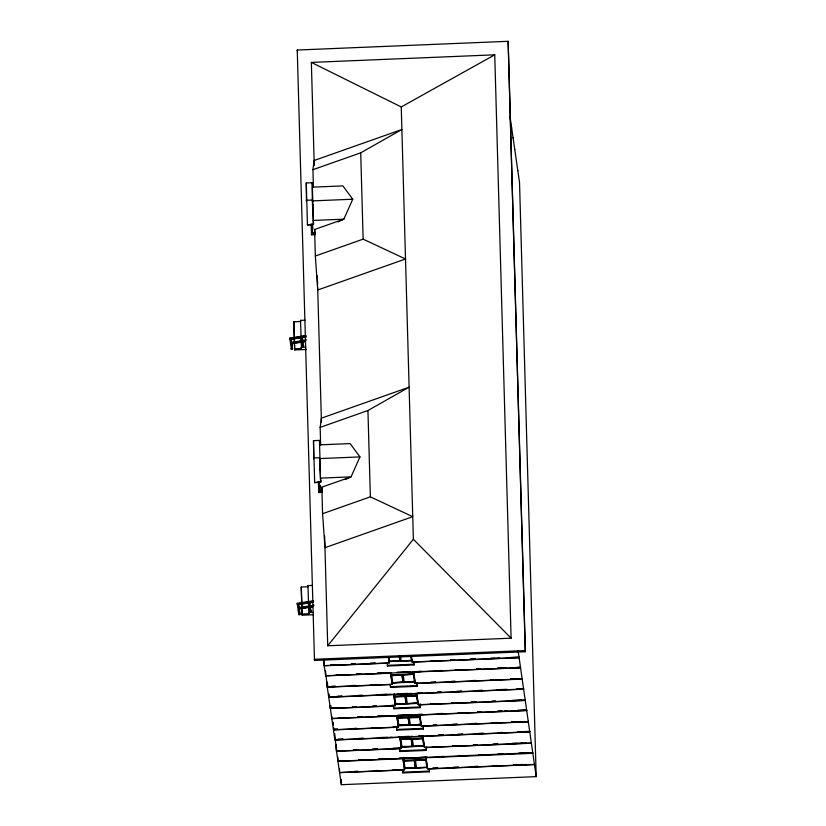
<?xml version="1.0" encoding="UTF-8"?>
<svg xmlns="http://www.w3.org/2000/svg" width="826" height="826" viewBox="0 0 826 826"><rect width="100%" height="100%" fill="white"/><g stroke="black" fill="none" stroke-linecap="round" stroke-linejoin="round"><path stroke-width="1.24" d="M312.93 169.691L314.107 160.502L401.88 129.506L360.714 152.82L312.93 169.691L313.426 187.378M320.158 427.383L321.335 418.193L409.107 387.198L367.942 410.512L320.158 427.383L320.653 445.069M313.477 224.424L307.448 224.909L313.477 224.424L313.415 222.968M320.705 482.116L314.665 482.601L320.705 482.116L320.643 480.66M313.477 222.69L313.498 223.547L312.373 187.161L342.904 185.902L352.743 199.221L343.833 219.169L338.082 221.853M319.59 444.853L350.131 443.593L359.971 456.912L351.06 476.86L345.299 479.545M311.361 62.415L494.743 54.815L511.098 638.188L327.715 645.777L413.372 539.244L401.25 106.946L311.361 62.415L314.252 165.634M401.25 106.946L494.743 54.815M315.346 256.019L363.13 239.148L405.514 258.992L317.742 289.998L315.346 256.019L314.603 229.494L343.833 219.169L313.302 220.428M322.574 513.71L370.358 496.839L412.732 516.684L324.959 547.69L322.574 513.71L321.83 487.185L351.06 476.86L320.519 478.12L319.455 440.413L313.498 440.661L314.665 482.601M306.126 336.616L289.843 339.166L289.812 338.092L306.095 335.532M291 338.299L299.879 336.905M302.275 336.533L304.804 336.13M301.17 337.782L291.031 339.383L291.609 343.399L301.748 341.799L301.17 337.782L302.388 346.208L303.534 346.156L303.503 345.082L302.357 345.123L301.779 341.107L299.239 341.51M302.306 337.607L306.105 337.008M289.812 338.092L291.32 349.398L292.466 349.357L291.578 342.315L301.717 340.725M306.652 339.951L302.853 340.549L302.884 341.623L305.413 341.231M294.17 342.305L296.71 341.912M291.661 343.781L301.81 342.191M302.935 342.016L305.475 341.613M313.56 601.855L297.277 604.415L297.246 603.331L313.529 600.781M299.704 603.341L302.233 602.949M304.773 602.546L307.313 602.154M309.709 601.772L313.508 601.173M309.74 602.856L313.539 602.257M297.246 603.331L298.754 614.647L299.9 614.596L299.012 607.564L309.161 605.964L308.717 602.959M314.087 605.19L310.287 605.788L310.37 607.255L312.909 606.862M301.604 607.554L309.213 606.356M309.182 607.048L299.043 608.638L298.465 604.622L308.604 603.032L309.182 607.048L309.161 605.964M310.318 606.873L312.847 606.47M299.095 609.03L309.244 607.43L309.822 611.447L310.968 611.405L310.937 610.321L309.791 610.373L309.358 607.358M314.489 660.459L297.246 50.035L508.135 41.3L525.388 651.724L314.489 660.459L314.324 659.293L525.212 650.568L525.388 651.724M307.448 224.909L306.27 182.969L312.228 182.722L312.558 187.409M306.332 200.274L312.29 200.026L312.228 182.722M312.414 200.894L352.743 199.221M315.202 234.667L311.536 234.821L311.423 234.047L315.088 233.892L315.057 232.602L312.765 232.695L311.567 224.435M300.519 320.354L300.685 321.52L293.808 321.81L294.562 348.779L301.438 348.5L300.519 320.354L305.104 320.168M305.857 347.147L301.273 347.333L301.438 348.5M292.466 349.357L292.435 348.273L291.289 348.324L291.32 349.398M294.562 348.779L294.727 349.945L306.188 349.47M313.55 457.965L319.517 457.718L320.633 482.353M319.641 458.585L359.971 456.912M318.795 482.126L319.982 490.386L322.274 490.293L322.429 492.358L318.753 492.513L318.64 491.738L322.316 491.584M307.953 585.603L308.119 586.77L301.242 587.049L301.996 614.028L308.872 613.739L307.953 585.603L312.538 585.407M313.291 612.386L308.707 612.582L308.872 613.739M299.9 614.596L299.869 613.522L298.723 613.563L298.754 614.647M301.996 614.028L302.161 615.194L313.622 614.72M388.974 656.618L389.655 661.368L399.97 660.945L399.278 655.761M400.424 655.71L401.116 660.893L411.431 660.47L389.655 661.368M389.108 661.585L412.04 660.635L411.493 656.887M330.947 664.92L336.006 664.713M351.184 664.083L354.974 663.928M370.151 663.299L375.21 663.092M412.04 661.564L414.621 661.461M431.378 660.759L435.24 660.604M450.707 659.964L454.579 659.798M470.046 659.158L475.198 658.952M490.665 658.312L499.689 657.93M509.993 657.506L519.017 657.135L519.048 657.723L413.909 662.07L414.074 664.93L387.477 666.035L387.384 665.333L413.971 664.228L414.074 664.93M330.978 665.075L336.027 664.868M351.205 664.238L355.004 664.083M370.172 663.454L375.231 663.247M412.06 661.719L414.642 661.616M431.399 660.914L435.261 660.759M450.728 660.119L454.599 659.953M470.066 659.313L475.218 659.107M490.685 658.467L494.547 658.301M510.014 657.661L519.038 657.289M389.098 660.945L389.129 662.948L324.184 665.632L323.296 659.458M411.162 655.823L412.05 661.998L519.027 657.568M324.029 659.385L324.205 665.787L387.322 663.175L387.425 663.877M336.389 674.863L341.53 674.646M356.977 674.006L360.838 673.851M377.575 673.149L386.589 672.777M396.893 672.354L407.187 671.93M416.201 671.559L421.353 671.342M436.799 670.702L441.941 670.485M456.107 669.907L461.259 669.69M476.705 669.05L480.567 668.884M497.304 668.193L506.317 667.821M516.611 667.398L520.473 667.232L520.504 667.821L413.516 671.817M336.223 675.018L341.283 674.811M356.46 674.181L361.509 673.975M376.687 673.345L390.595 672.767L392.226 684.042M396.965 672.509L410.976 671.93M416.097 671.714L421.25 671.497M436.717 670.857L441.879 670.65M456.055 670.062L461.207 669.845M476.674 669.205L480.546 669.05M497.293 668.348L501.165 668.193M516.632 667.553L520.494 667.387M520.483 667.666L325.64 675.74L324.205 665.787M325.661 675.895L390.605 673.2L392.216 684.32L327.261 687.005L325.496 670.578M413.423 673.892L391.638 674.801L391.71 675.616L402.025 675.193L403.057 682.317L392.732 682.741L391.317 672.55M403.16 674.708L413.475 674.284L403.16 674.708L404.203 682.266L414.497 681.409L404.203 682.266M391.658 675.234L413.434 674.326M403.635 681.842L392.732 682.741M392.195 682.957L415.117 682.008L413.671 671.992M331.505 686.396L335.294 686.241M351.731 685.559L355.531 685.404M370.698 684.775L375.758 684.568M417.698 682.834L415.137 683.37L522.115 678.941M430.594 682.297L435.746 682.08M451.213 681.44L455.074 681.285M471.832 680.583L475.704 680.428M491.16 679.788L495.032 679.622M510.499 678.982L520.814 678.559M331.525 686.551L335.315 686.396M351.752 685.714L355.552 685.559M370.729 684.93L375.778 684.723M415.148 683.092L417.719 682.988M430.614 682.452L435.767 682.235M451.233 681.595L455.095 681.44M471.852 680.748L475.724 680.583M491.191 679.943L495.053 679.777M510.52 679.137L522.125 678.662M327.148 682.266L327.282 687.16L390.399 684.548L390.564 687.408L417.151 686.303L416.996 683.443L522.135 679.096L522.094 678.507M390.399 684.548L390.461 686.705L417.047 685.601L417.151 686.303M336.884 696.339L342.036 696.122M357.482 695.482L362.635 695.275M376.801 694.687L387.095 694.263M397.399 693.83L407.693 693.406M417.987 692.983L421.849 692.818M437.305 692.178L441.167 692.023M456.613 691.383L461.765 691.166M477.211 690.526L482.363 690.319M496.519 689.731L506.813 689.307M517.117 688.874L523.55 688.605L523.591 689.194L328.738 697.268L328.645 694.532M338.04 696.452L341.83 696.287M357.008 695.668L362.067 695.451M377.234 694.821L391.152 694.253M397.502 693.985L411.503 693.406M417.894 693.138L421.756 692.983M437.222 692.343L441.084 692.178M456.551 691.538L461.713 691.331M477.18 690.691L482.332 690.474M496.509 689.886L501.661 689.669M517.128 689.029L523.581 688.76M523.57 689.039L328.717 697.113L327.282 687.16M394.735 696.607L416.552 695.657M394.394 693.923L395.819 704.113L406.134 703.69L405.101 696.566L394.787 696.989L394.725 696.173L416.5 695.265L416.562 696.091L406.247 696.514L407.28 703.638L417.595 703.215L416.18 693.024M406.134 703.69L395.819 704.113M417.584 702.781L407.28 703.638M395.272 704.33L418.193 703.38L416.934 694.625M332.052 707.872L337.111 707.665M352.289 707.035L356.078 706.88M372.516 706.199L376.315 706.044M391.483 705.414L395.282 705.259M420.785 704.206L418.214 704.743L525.191 700.314M431.089 703.773L436.242 703.566M451.708 702.926L456.871 702.709M471.047 702.121L476.199 701.904M491.666 701.264L495.538 701.109M512.285 700.417L521.309 700.035M332.073 708.027L337.132 707.82M352.31 707.19L356.099 707.035M372.536 706.354L376.336 706.199M391.503 705.569L395.303 705.414L393.682 694.139L395.293 705.693L330.338 708.378L328.738 697.268M418.224 704.464L420.806 704.361M431.11 703.928L436.273 703.721M451.739 703.081L456.892 702.864M471.068 702.276L476.22 702.059M491.687 701.419L495.559 701.264M512.316 700.572L525.202 700.035M330.276 705.879L330.369 708.532L393.475 705.92L393.579 706.622M393.475 705.92L393.641 708.78L420.227 707.675L420.073 704.815L525.212 700.469L525.181 699.88M393.537 708.078L420.135 706.973M338.681 717.763L342.542 717.608M357.988 716.968L361.85 716.803M377.306 716.163L387.6 715.739M397.895 715.316L408.199 714.882M417.213 714.511L422.354 714.304M437.811 713.664L442.953 713.447M458.399 712.807L462.271 712.652M477.717 712.012L481.579 711.847M497.025 711.207L502.177 711M504.748 710.887L507.319 710.783M517.623 710.36L526.637 709.978L526.668 710.567L331.825 718.641L331.753 716.142M338.588 717.928L342.387 717.773M357.555 717.144L362.614 716.927M377.792 716.307L382.851 716.09M386.64 715.935L391.7 715.729M398.029 715.461L412.04 714.882M417.13 714.676L422.262 714.459M437.728 713.819L442.881 713.602M458.347 712.962L462.209 712.807M477.676 712.167L481.548 712.002M498.305 711.31L502.167 711.155M517.634 710.515L526.658 710.133M526.647 710.412L331.794 718.486L330.369 708.532M419.639 717.03L397.802 717.546L419.577 716.648L419.649 717.464L409.335 717.887L410.357 725.011L420.671 724.588L410.357 725.011M397.874 718.362L408.189 717.939L409.211 725.063L398.896 725.486L397.482 715.295M399.608 725.011L404.699 724.794M418.71 724.216L421.26 724.113L421.291 726.116L528.268 721.687M409.211 725.063L398.896 725.486M398.349 725.703L421.27 724.753L419.835 714.738M337.658 729.141L333.869 729.306L337.689 729.296M352.836 728.511L356.625 728.356M371.803 727.727L376.863 727.52M393.3 726.839L398.369 727.066L333.425 729.75L331.825 718.641M432.886 725.197L436.748 725.042M452.214 724.402L457.367 724.185M471.543 723.597L476.705 723.39M492.172 722.75L497.324 722.533M511.5 721.945L521.815 721.521M352.857 728.666L356.656 728.511M371.824 727.882L376.883 727.675M393.321 726.994L398.38 726.787L396.759 715.512L398.369 727.066M421.301 725.837L423.883 725.734M432.907 725.352L436.768 725.197M452.235 724.557L457.397 724.34M471.574 723.752L476.726 723.545M492.193 722.905L497.345 722.688M511.521 722.1L525.697 721.511M528.258 721.253L528.289 721.841L423.149 726.188L423.315 729.048L396.717 730.153L396.563 727.293L333.446 729.905L334.881 739.859L529.724 731.784M396.563 727.293L396.625 729.451L423.211 728.346L423.315 729.048M337.896 739.301L343.048 739.084M358.494 738.444L363.647 738.227M379.093 737.597L388.106 737.215M398.4 736.792L408.705 736.369M418.999 735.935L422.86 735.78M438.317 735.14L443.459 734.923M457.625 734.345L462.766 734.128M478.223 733.488L483.365 733.271M498.821 732.631L502.683 732.476M518.129 731.836L528.423 731.413M337.875 739.456L342.935 739.249M359.372 738.568L363.161 738.413M378.339 737.783L383.398 737.566M389.717 737.308L392.247 737.205M334.695 733.416L336.502 751.123L401.446 748.439L399.836 736.885L412.577 736.358M418.937 736.1L422.757 735.945L424.378 747.489L531.345 743.059M438.224 735.305L443.386 735.088M457.563 734.5L462.715 734.283M478.182 733.643L483.334 733.436M498.801 732.796L502.673 732.631M518.139 731.991L529.734 731.516M334.902 740.013L529.745 731.939L529.714 731.351M422.716 738.403L400.889 739.353L422.654 738.021L422.726 738.836L412.411 739.26L413.434 746.384L423.738 745.527M400.558 736.668L401.973 746.859L412.288 746.436L411.265 739.311L400.94 739.311M412.288 746.436L401.415 746.436L401.446 748.439M401.436 747.076L424.358 746.126L422.912 736.111M353.383 749.998L358.443 749.781M372.35 749.213L377.41 748.996M392.587 748.366L401.436 748.005M433.382 746.683L437.253 746.518M452.72 745.878L456.582 745.723M473.339 745.031L477.201 744.866M492.668 744.226L497.83 744.009M512.006 743.421L522.311 742.997M353.414 750.153L358.463 749.936M372.381 749.368L377.43 749.151M392.608 748.521L401.457 748.16L399.836 736.885M426.959 747.107L424.388 747.21L424.337 745.486L413.434 746.384M433.402 746.838L437.274 746.673M452.741 746.033L456.602 745.878M473.36 745.186L477.232 745.021M492.699 744.381L497.851 744.164M512.027 743.586L517.179 743.369M521.051 743.204L526.203 742.997M336.502 751.123L336.327 744.876L336.523 751.278L399.639 748.666L399.743 749.368M426.288 749.719L399.701 750.824L399.805 751.526L426.392 750.421L426.226 747.561L531.376 743.214L531.335 742.626M339.692 760.725L343.554 760.56M359 759.92L364.152 759.713M378.308 759.125L388.612 758.702M398.906 758.268L409.211 757.845M419.505 757.421L427.228 757.101M438.812 756.616L443.965 756.409M459.411 755.769L463.272 755.604M478.729 754.964L483.871 754.757M498.037 754.169L503.189 753.952M518.635 753.312L528.929 752.889M339.692 760.88L343.482 760.725M358.66 760.096L363.719 759.889M378.897 759.259L383.945 759.053M399.123 758.423L413.103 757.845M419.474 757.576L425.844 757.318L427.455 768.861L534.432 764.432L518.119 650.867M438.73 756.781L443.882 756.564M459.349 755.924L463.221 755.769M478.688 755.129L483.84 754.912M498.016 754.324L503.168 754.107M518.635 753.467L532.832 753.312L337.979 761.386L337.855 757.359M403.976 760.725L425.793 759.775L415.488 760.632L416.521 767.757L426.835 767.333L416.521 767.757M403.491 757.359L405.06 768.232L415.375 767.808L414.342 760.684L404.028 761.107L403.966 760.292L425.751 759.817M415.375 767.808L405.06 768.232M404.513 768.448L427.434 767.509L425.989 757.483M353.941 771.474L357.73 771.319M374.168 770.637L377.967 770.472M393.135 769.853L398.194 769.636M432.597 768.211L437.749 768.004M453.216 767.364L458.378 767.148M473.845 766.507L477.707 766.342M493.174 765.702L497.035 765.547M513.793 764.855L522.817 764.473M353.962 771.629L357.751 771.474M374.188 770.792L377.988 770.627M393.166 770.008L398.215 769.791M432.618 768.366L437.78 768.159M453.237 767.519L458.399 767.302M473.866 766.662L477.727 766.497M493.194 765.857L497.066 765.702M513.813 765.01L517.685 764.845M524.128 764.577L526.709 764.473M404.492 767.808L404.534 769.811L339.579 772.496L337.979 761.386M339.476 768.748L339.6 772.651L402.716 770.038L402.82 770.741M429.468 771.794L429.375 771.102L402.778 772.196L402.881 772.899L429.468 771.794L429.313 768.934L534.453 764.587L536.188 776.636L341.345 784.7L339.6 772.651M413.372 539.244L511.098 638.188M320.271 468.156L320.374 468.714M510.014 116.414L511.624 127.958M511.635 127.679L513.08 138.066M513.091 137.787L514.712 149.33M514.722 149.052L517.788 170.703M517.799 170.424L519.533 182.474L536.188 776.636M413.909 662.07L414.012 662.772M416.996 683.443L417.089 684.145M420.073 704.815L420.227 707.675M423.149 726.188L423.253 726.89M426.226 747.561L426.392 750.421M429.313 768.934L429.406 769.636M413.537 672.25L415.137 683.37M416.614 693.623L418.214 704.743M421.291 726.116L419.68 714.573M410.749 655.72L411.431 660.47M413.093 671.652L414.518 681.842M419.257 714.397L420.671 724.588M422.344 736.203L423.748 745.961M425.411 757.143L426.835 767.333M405.267 697.32L406.124 703.256M409.2 724.629L408.189 717.939M412.277 746.002L411.265 739.311M415.364 767.375L414.342 760.684M399.288 656.195L399.97 660.945M391.09 674.801L391.452 677.31M400.145 737.67L400.507 740.168M388.385 656.577L389.139 662.669M404.544 769.533L402.912 758.268L404.534 769.811M388.241 656.773L389.129 662.948M390.461 686.705L390.564 687.408M396.625 729.451L396.717 730.153M297.246 50.035L297.412 51.202M314.603 229.494L315.057 232.602M312.094 226.355L312.589 229.752L312.486 225.983M319.59 443.077L319.776 445.1M302.419 337.535L302.884 341.623M303.059 341.974L303.534 346.156M320.519 478.12L320.725 481.238L320.695 480.381M321.83 487.185L322.274 490.293M318.991 481.785L319.807 487.443L319.745 484.934M293.808 321.81L294.479 340.952M291.144 339.3L291.578 342.315M291.63 342.707L292.435 348.273M330.792 707.923L330.72 705.476M324.381 665.24L324.473 665.942M327.561 687.315L327.354 682.865M330.534 707.985L330.637 708.687L330.462 705.487M333.611 729.358L333.714 730.06L333.642 727.561M336.523 751.278L337.958 761.231L532.791 752.723M309.853 602.773L310.968 611.405M301.242 587.049L301.913 606.201M298.578 604.549L299.012 607.564M299.064 607.946L299.869 613.522M306.27 182.969L306.456 201.141M319.455 440.413L319.579 442.055M313.498 440.661L313.673 458.833M312.724 205.953L312.837 207.822M312.29 200.026L313.405 224.662M534.422 763.998L534.453 764.587M508.135 41.3L525.212 650.568M427.414 766.858L427.455 768.861M412.019 659.995L412.05 661.998M403.057 682.317L402.025 675.193M402.716 770.038L402.881 772.899M399.639 748.666L399.805 751.526M395.251 703.69L395.293 705.693M392.174 682.317L392.216 684.32M387.322 663.175L387.477 666.035M360.714 152.82L363.13 239.148M367.942 410.512L370.358 496.839M341.2 779.548L341.345 784.7M333.229 722.223L333.312 725.011M317.349 275.894L317.597 284.867M317.669 287.427L321.438 422.045M324.639 536.146L327.715 645.777M329.089 694.077L329.161 696.659M327.416 682.307L327.519 686.065M312.971 204.755L313.168 209.184M320.426 468.146L320.498 470.706M312.579 226.293L312.651 228.854M319.838 485.265L319.982 490.386M311.134 223.794L311.536 234.821M318.361 481.486L318.753 492.513M302.357 345.123L302.388 346.208M309.791 610.373L309.822 611.447M294.583 344.814L294.727 349.945M302.017 610.053L302.161 615.194"/></g></svg>
